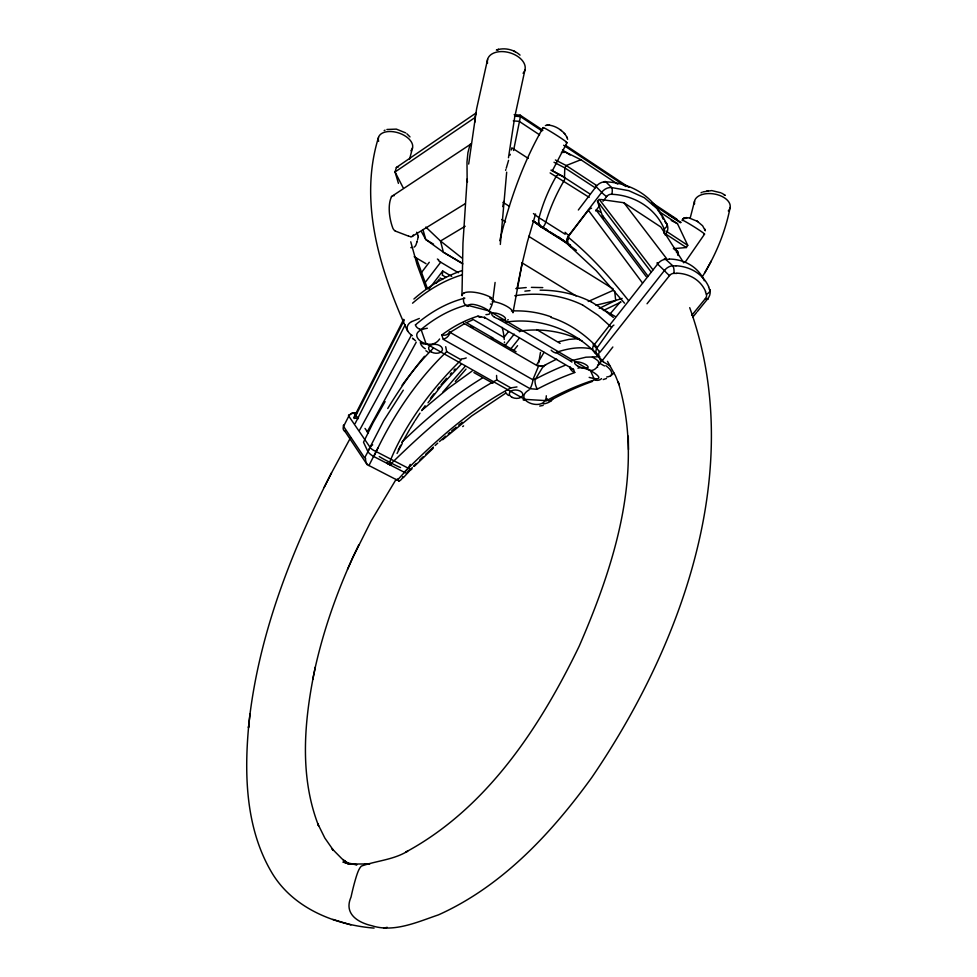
<?xml version="1.0" encoding="UTF-8"?>
<svg xmlns="http://www.w3.org/2000/svg" width="977" height="977" viewBox="0 0 977 977"><rect width="100%" height="100%" fill="white"/><g stroke="black" fill="none" stroke-linecap="round" stroke-linejoin="round"><path stroke-width="1.47" d="M496.56 375.437L496.78 379.943L510.849 387.893L516.98 386.929M462.097 295.762L462.219 294.285L463.819 293.21M461.974 295.225L462.964 243.09L467.14 178.986L466.982 162.048L467.934 152.571L469.925 145.072M538.571 220.546L538.571 220.472A10.698 9.294 -58.6 0 1 538.645 219.434M607.499 361.356L615.473 375.754L619.137 384.743L618.258 382.178C644.759 470.535 614.594 564.584 579.251 646.053C540.11 727.096 486.9 808.297 405.736 852.115L407.714 851.138C393.584 859.882 376.182 860.774 361.295 866.135C358.828 868.809 357.704 872.363 356.568 875.746C354.358 882.756 352.587 889.913 351.024 897.094C343.611 913.776 357.826 922.544 371.932 925.744C394.012 932.864 417.777 921.848 438.441 914.875C502.19 886.224 551.394 833.296 591.744 777.558C682.654 644.246 746.99 466.847 689.713 307.67M564.462 178.278L564.791 167.873L566.22 165.54L580.888 159.74L617.757 184.14M568.101 239.389L568.687 235.542L601.698 192.335A10.234 8.585 -43.1 0 1 611.626 187.535L605.801 181.856L603.823 181.905A10.258 8.634 -43.4 0 0 596.08 186.668L578.335 209.994M500.322 244.445L506.672 172.16M418.144 237.106L417.57 239.621M248.646 726.302C244.103 776.165 245.923 830.145 272.681 874.085C293.992 908.525 335.16 924.963 374.081 928.101M468.667 164.063L476.617 108.777L487.584 59.414M249.856 715.225C260.493 630.141 292.367 549.221 331.264 473.356L350.584 437.647M538.645 219.434L538.986 217.761L533.43 213.56M492.408 303.395L495.095 282.451M508.467 157.749L514.732 117.032L524.979 69.758M540.464 352.404L538.754 362.699M512.962 312.774L521.974 264.217L517.053 288.447M312.945 678.38L312.725 679.455L315.315 667.12C304.348 718.987 298.877 775.225 318.563 825.748L317.818 823.855L324.84 838.046L333.426 850.344L331.899 848.598L341.938 858.771L347.531 863.021L343.232 860.163L349.143 863.802M502.752 206.623L503.753 201.396M513.572 150.495L520.436 116.617L520.143 115.164L514.171 114.663M378.001 447.771L368.94 465.528A6.644 1.38 32.5 0 1 367.181 464.71L345.04 431.48M730.112 207.539C725.361 232.184 715.482 255.644 702.231 276.894M521.877 264.755L527.324 242.137L535.579 213.987M694.549 201.164L690.238 217.908M315.107 668.097C323.656 629.847 336.747 592.673 353.027 557.037L347.507 569.383M410.193 464.38L408.374 468.142L397.358 480.183L368.94 465.528M511.386 149.969L511.85 147.832L528.227 158.384M499.748 240.708C509.408 201.433 522.842 162.768 543.151 127.645M409.583 159.117L412.526 147.906M378.478 137.488C358.266 202.886 380.529 271.569 407.678 331.374M416.898 242.04L416.055 244.665A3.419 2.198 -43.9 0 1 414.065 247.144M510.25 154.329L510.031 155.148M474.883 122.125L474.81 117.68L476.104 112.966L396.357 167.482L395.05 171.964L398.433 183.371M417.216 240.904L416.959 241.844M508.565 160.362L506.257 168.203M505.854 169.522L505.61 170.328M545.801 222.011L545.764 222.109A6.839 2.76 -76.5 0 1 541.282 227.214L533.173 221.034M388.089 463.904L373.861 456.564C391.728 417.741 415.787 381.323 446.684 351.635L461.254 359.866C431.211 388.858 403.318 426.717 388.883 464.283M410.999 236.922A3.468 2.943 24.8 0 0 413.198 235.152L413.332 234.981M358.815 544.751L352.99 557.098L371.065 521.095L396.088 479.365M552.555 170.413L566.99 142.691M596.666 348.459L612.359 326.342A7.144 6.106 -40.7 0 1 613.91 325.097M355.152 423.493L405.162 324.84M324.156 487.389L331.533 472.831M353.711 417.753L403.672 319.345M354.272 418.559L404.295 320.065M398.237 449.957L400.704 445.231M397.041 453.462L402.268 443.448M359.621 430.1L411.378 335.221M367.193 431.919L416.239 342.182M372.677 444.877A4.519 4.006 -30.5 0 0 370.246 447.405L364.629 457.871L343.55 426.375L348.789 416.141A7.547 2.003 29.5 0 1 349.986 414.724M402.219 442.422L409.522 429.648M711.341 260.932L704.625 273.059M544.03 352.343L536.764 364.739M385.097 401.596L373.116 422.711L363.505 442.239L367.853 451.472L383.692 420.745L403.281 390.177M439.613 338.97C429.685 354.126 401.571 332.314 427.34 328.248M410.059 428.756L414.407 421.722M391.496 196.939C388.101 203.338 388.48 216.381 392.803 228.081A7.547 6.399 24.3 0 0 395.27 231.146M673.336 248.659L686.355 247.535L687.747 245.337L677.501 223.709L658.437 211.081M414.956 420.843L419.988 413.161M704.576 234.114L685.378 261.873M421.685 410.645L425.117 405.699M611.553 327.319L598.315 315.449L582.548 304.922M552.86 398.885L551.211 400.826M408.313 468.227L376.206 451.594M428.903 289.168L442.691 271.02L451.716 276.369M597.9 365.74L602.15 359.976M424.775 283L440.725 262.215L458.421 272.742M420.843 273.377L429.282 262.276M430.344 398.482L433.886 393.792M428.011 402.768L442.141 384.73L461.071 364.348M436.243 283.122L439.21 279.227M571.472 246.937L568.895 245.325A6.619 5.764 -34.4 0 1 567.918 237.02L588.362 210.275A5.068 4.421 -36.8 0 1 591.561 208.199M603.078 217.859L597.509 201.372L599.145 199.247L652.954 269.823M595.64 210.91L600.086 205.109M603.017 201.286L606.644 196.548A5.178 4.506 -38.3 0 1 611.761 194.301C633.865 195.07 655.555 208.064 664.128 228.887A5.08 4.323 -38 0 1 663.835 233.308M612.848 346.994L602.137 360.757A8.072 6.729 -30.7 0 0 603.713 362.113L609.685 365.654M508.333 331.838L504.01 337.346L504.242 339.507M510.446 349.326L519.275 338.225M514.22 349.888L517.59 345.663M657.631 264.071L593.747 345.345L600.098 352.099L664.384 270.568L657.631 264.071A9.721 7.865 -43.2 0 1 665.618 259.271M514.195 334.122L504.694 346.114L504.645 345.247M647.043 303.762L669.526 275.587A4.983 4.177 -36 0 1 673.922 273.365L676.841 273.426M437.452 389.225L439.259 386.977M442.337 275.172L442.691 271.02M691.85 315.241L705.406 298.571A4.958 4.091 -36 0 0 706.456 294.48L705.418 291.818M692.803 317.122L696.564 312.506M697.322 311.578L707.946 298.51M441.067 384.767L446.55 378.307M442.776 392.241L464.954 366.534M620.322 301.942L609.526 314.57M455.319 381.433L466.029 369.086M450.238 374.154L451.459 372.811M490.833 338.298L491.773 337.358L465.821 322.325M411.476 468.801L403.306 477.741L402.719 476.861M453.914 370.185L455.135 368.879M390.031 464.698C420.476 435.058 456.967 401.168 496.78 379.943M407.629 472.013L409.351 470.291M390.141 464.954L404.209 472.221C436.267 440.114 470.682 409.51 510.849 387.893M413.637 466.041L416.214 463.501M414.236 466.395L433.129 448.345M419.646 460.155L423.09 456.821M401.84 442.227C426.473 418.388 452.815 396.064 482.137 378.184M425.667 454.354L433.422 447.075M435.156 445.488L437.745 443.118M439.479 441.555L442.96 438.453M443.827 437.684L445.561 436.157M421.844 410.352L447.845 388.663L472.123 371.052M442.642 439.748L471.561 416.043L505.133 393.548M448.187 433.886L449.933 432.384M610.601 375.937L613.996 373.043M451.679 430.894L454.305 428.683M413.906 299.023C427.963 286.75 444.169 276.821 461.828 270.641M455.184 427.95L456.064 427.23M458.702 425.056L460.46 423.639M461.339 422.919L462.219 422.223M474.81 117.68L395.05 171.964L403.061 187.596M392.388 195.986L470.572 144.254M450.788 331.936L464.209 323.851M546.473 229.155L545.813 229.412M682.96 218.775L688.724 217.798L697.151 221.242M411.83 321.58L419.328 318.465M683.387 218.482L684.486 217.969L683.216 218.579M412.135 236.422L465.052 203.79M465.15 226.249L440.505 241.014L443.411 252.249L462.854 263.888M384.156 130.588L385.023 130.161M545.374 125.569C551.968 123.322 565.353 130.552 567.637 139.32M701.022 192.799L701.926 192.335M599.243 308.366L615.681 300.452L622.166 298.4M603.334 310.515L621.067 302.027M529.168 389.835C510.666 400.643 546.485 413.259 546.302 395.783M588.227 301.478L612.787 290.548M467.629 322.129L472.245 320.102M606.473 378.502L603.2 379.565M387.21 927.32L383.57 928.15M507.649 319.955L508.272 319.723M703.013 191.895L711.732 190.588L720.892 192.787M496.365 50.071C504.376 47.275 513.817 49.424 520.045 55.115M591.806 348.936C579.85 346.31 567.417 348.533 556.011 352.477L570.409 360.928L585.931 357.191L599.731 356.715M396.357 167.482L398.506 166.847M558.563 341.767L568.968 339.398L578.934 338.567M577.944 368.158C586.798 364.751 612.823 383.961 589.168 377.378M386.904 129.477L396.369 129.123L405.687 132.896M595.982 305.227L615.681 300.452L614.692 291.109M571.948 362.125L570.409 360.928M543.151 405.418L539.707 406.053M364.494 864.279L369.636 864.156M411.744 247.511L410.853 247.645M355.689 418.339L358.51 417.912M504.645 322.337C538.132 316.707 573.365 329.212 596.458 354.004M515.807 288.569L526.212 287.556M547.499 125.093L546.851 125.154M366.998 863.961L351.647 864.034L356.984 864.755L342.927 862.044L349.876 864.315M664.091 259.332A5.679 1.722 85.8 0 1 665.606 259.394L669.306 259.284M561.433 152.424L565.952 152.29L580.888 159.74M531.39 287.372L542.772 287.604M524.844 399.361L546.448 400.655A264.132 79.393 -43.2 0 1 594.602 379.906L590.45 370.564L488.94 310.906L466.725 305.068A262.068 153.536 -87.9 0 0 421.075 329.493L426.045 343.672L524.844 399.361A6.338 1.319 -75 0 1 524.222 400.228M675.974 265.915L672.811 265.805A9.733 7.84 -42.7 0 0 664.421 270.592M540.025 365.777L541.795 365.887M605.801 181.856C628.309 182.552 650.938 194.411 661.16 215.038M535.359 379.332L533.1 379.174L538.412 366.412L463.44 323.057M514.525 116.129L520.436 116.617L542.027 130.93M513.291 120.867L519.202 121.356L539.56 134.826M549.611 125.154L548.866 125.093M600.599 199.442L623.912 202.74L660.818 226.994L683.753 262.825M410.462 236.629L408.642 236.153M485.935 314.631C501.299 314.118 469.155 298.815 467.995 306.448M595.567 380.163L596.251 380.285A6.558 6.082 33.2 0 0 601.539 378.612M574.745 372.579A266.098 77.305 -43.2 0 0 537.02 389.273L530.108 388.712L443.265 339.337L441.775 335.013A260.883 154.928 -88.2 0 1 478.009 316.121L485.08 317.72L573.499 369.404M490.417 304.042L492.115 304.519A6.949 0.708 -67.4 0 1 489.05 310.735M351.109 413.784A4.421 3.749 -76.9 0 1 355.591 413.393L356.678 413.747M332.827 919.406L350.926 924.901M389.762 464.612L389.334 464.515A5.911 1.624 34.9 0 1 386.574 462.585M551.15 317.476C568.858 323.106 584.564 334 597.289 347.409M408.276 236.031L395.453 231.109M350.035 864.279L346.102 862.862L348.752 863.986M400.558 467.568L398.115 466.517A36.686 6.558 32.2 0 1 393.829 464.429L385.341 460.02A32.791 5.886 32.1 0 1 382.239 458.311L379.235 456.552M398.885 480.892L397.59 478.962M419.536 328.993L420.159 329.249A6.387 6.351 75.5 0 0 421.063 329.542M598.425 362.65L604.507 365.948M515.27 51.732L513.841 51.048M677.574 254.863L678.258 255.485M582.255 341.107C563.118 331.166 540.843 328.077 519.593 331.105L499.345 319.54M601.734 308.732L615.4 316.585M404.234 472.233L405.015 472.599A5.825 1.612 34.9 0 0 407.433 473.088M555.4 159.972L566.22 165.54L596.605 185.496M671.236 220.472L677.501 223.709M373.837 456.552L372.994 456.088A5.899 1.624 34.9 0 1 368.17 451.997M554.008 162.255L564.791 167.873L595.188 187.792M551.883 170.352L564.425 177.338A3.383 1.417 -57.6 0 1 563.937 180.916A166.505 141.787 -59.7 0 0 545.838 222.011M550.943 170.145L563.179 176.666L589.668 193.788M668.927 214.952L681.128 222.451M674.362 249.428L677.513 251.113L676.218 250.21A3.249 1.624 -55.3 0 1 676.475 252.567M550.124 172.917L589.192 197.354M489.856 298.034L494.447 301.063M677.171 250.967L677.232 251.004A3.187 2.723 -59.7 0 1 678.319 253.556M491.956 337.456L492.274 337.639A4.409 1.624 13.7 0 1 493.251 338.701M591.073 301.71L603.407 309.501L613.336 317.44M473.894 372.567L492.921 383.277M721.869 193.263L723.065 193.947M449.847 332.241L532.941 379.809M492.371 337.993L516.064 351.708M470.596 326.391L473.21 327.906M472.343 319.027L504.022 337.444A215.624 65.276 36.8 0 0 502.141 327.393M461.852 263.008L443.411 252.249L425.752 239.499L421.356 231.512M414.175 256.695L425.996 263.68M536.691 329.567L560.126 343.415M442.52 275.27L446.135 277.395M440.053 277.932L442.654 279.459M603.456 361.808L595.152 352.892L597.472 354.321M596.642 348.459A7.108 6.07 -39.1 0 0 597.704 355.53L599.548 356.764M598.535 356.165L596.8 354.358M433.556 244.177L425.752 239.499L422.956 229.558M521.694 262.63L576.112 295.909M541.637 219.398L539.292 217.944M541.917 219.569L565.182 234.248M501.714 219.52L505.561 221.913M528.642 236.287L613.275 288.972M540.232 225.431L533.796 221.376L537.985 223.977M503.082 202.373L509.481 206.403M532.538 220.9L547.902 230.56M550.466 232.172L563.619 240.342M566.196 242.406L545.129 229.131M568.406 243.81L570.629 245.203M570.104 245.227L541.307 227.128A7.389 6.558 -56.4 0 1 539.096 223.525M560.761 238.925L576.418 250.381M697.456 221.437L702.61 225.772L705.333 230.78M696.735 220.985L697.859 221.706M597.741 210.421L600.293 212.07M666.094 234.26L686.355 247.535M666.229 231.207L687.747 245.337M427.95 352.135L425.899 350.731M562.459 149.969L570.092 155.013M542.907 130.271L520.143 115.164L520.826 116.959M565.683 145.39L628.919 187.364M651.696 202.471L676.988 219.263M563.619 145.255L625.854 186.534M652.526 204.217L680.468 222.756M388.284 463.855L387.356 463.208M538.559 224.368L540.843 225.956M542.565 227.189L543.7 228.044M561.348 130.613L560.273 129.807M543.847 228.154L544.702 228.801M461.913 257.989L440.505 241.014L425.825 227.067M413.625 339.153L412.465 338.213L415.506 340.729M567.918 237.02C590.67 255.583 610.344 277.602 628.516 300.586M406.896 133.788L409.998 136.914M665.618 259.32L672.811 265.805A5.691 1.807 88.5 0 1 673.947 273.401M565.06 232.282L568.687 235.542M709.424 289.302L709.668 289.583A9.636 8.39 -38.9 0 1 707.91 298.486M559.271 237.704L558.795 236.959M564.291 133.312L565.085 134.228M664.824 221.596L665.435 222.365M624.535 303.163L596.104 270.617L569.041 245.447A5.093 2.931 83 0 1 568.663 244.604M665.642 222.622L666.888 224.173L662.479 216.015L656.947 208.565L644.38 197.733L628.797 190.674L611.614 187.547A5.239 1.783 -81.7 0 1 611.785 194.338M623.912 202.74L666.399 258.355M597.509 201.372L651.183 272.058M595.152 352.892L594.627 351.305M648.227 276.442L602.553 215.587L603.395 218.433M596.092 209.97L646.151 276.515M588.362 210.275L642.5 283.012M370.124 447.368L348.789 416.141A4.396 4.116 -26.6 0 1 355.03 413.76M368.39 433.312L365.019 428.427M356.3 415.762L354.981 413.833A3.859 0.708 32.4 0 1 355.579 413.418M356.971 416.727L358.303 418.669M569.261 245.264L569.286 245.288A5.618 4.885 -34.6 0 0 570.739 246.827M662.015 216.686L662.418 217.529M662.821 218.359L663.212 219.214M597.619 367.328L597.301 366.644A6.692 4.922 -48 0 1 590.487 370.466M708.594 286.994L709.668 289.583M416.69 232.233L417.13 233.259M417.301 233.662L417.948 235.347M567.222 137.769L566.953 137.11M573.658 369.794L574.598 372.176M425.911 288.484L417.13 264.767L410.743 241.795M574.671 372.384L574.671 372.384A6.412 5.874 31.5 0 1 569.823 366.863M416.324 257.989L427.462 288.74M446.648 351.525L445.707 346.713M538.962 223.574L538.669 222.145M467.079 179.084L467.299 180.843A8.109 4.238 80.3 0 0 467.47 182.003M504.437 341.999L504.486 342.683M628.284 436.157L628.516 449.579M398.775 480.782A6.57 1.27 32.4 0 1 397.285 480.086M344.417 424.934A7.486 2.015 29.4 0 0 343.586 426.387A4.335 4.042 -25.9 0 0 345.003 431.529A3.835 0.757 32.3 0 1 345.37 430.967M345.37 430.723A4.384 3.627 -74.7 0 1 345.101 430.356M376.133 451.472A5.557 1.795 29.1 0 1 369.965 447.319M411.659 468.923A5.483 1.282 41 0 1 408.276 468.117M412.27 467.458A4.47 3.92 -32 0 1 411.39 468.716M367.303 464.441A6.644 5.032 68.9 0 1 365.606 458.274M402.658 477.326A6.57 4.787 -77.4 0 1 398.934 481.05M669.501 275.551A5.557 0.733 43 0 1 664.641 270.763M657.887 264.254A5.593 0.721 43.1 0 1 657.863 263.057M669.367 259.027A49.277 41.156 -34.5 0 1 704.307 280.729M709.595 289.619A5.654 2.919 -17.5 0 1 706.395 294.236M707.983 298.535A5.483 1.197 34.2 0 1 705.406 298.571M676.011 265.756A48.728 40.57 -34.4 0 1 708.765 286.896M676.89 273.157A41.4 34.439 -34.4 0 1 705.687 291.683M595.396 352.746A6.668 5.337 -43 0 1 593.54 345.272M593.869 345.406A5.398 1.124 37.6 0 1 593.295 344.002M601.514 361.514A7.987 6.228 63.5 0 1 599.389 351.549M560.102 238.412A4.775 4.177 -34.6 0 1 559.467 237.9M606.656 196.572A5.105 0.818 37.9 0 1 601.759 192.359L596.08 186.668A5.129 0.818 37.9 0 1 596.471 185.813M604.14 182.223A5.215 1.71 -82.4 0 1 605.789 181.917M666.888 224.173A10.063 8.878 -39.5 0 1 665.85 234.077M666.815 224.221A5.117 2.528 -29.7 0 1 664.14 228.899M568.48 244.58A8.475 5.777 83.8 0 1 567.771 239.292M665.618 234.37A4.995 0.794 38.3 0 1 664.885 234.736M511.447 310.991A296.055 169.949 -71.1 0 1 551.333 316.951M520.924 330.678A10.686 2.907 -69.6 0 1 519.385 331.74M540.122 290.181A327.576 189.343 -69.4 0 1 591.061 301.746M524.869 291.158A327.576 189.343 -69.4 0 1 529.974 290.633M514.794 295.75A321.348 185.178 -69 0 1 582.536 304.958M555.852 352.966A10.539 9.746 -34.5 0 1 551.15 350.169M402.06 385.28A297.313 136.255 -74.3 0 1 433.129 348.41M390.983 464.857A5.862 1.624 34.9 0 1 388.907 464.283M466.237 357.924A10.136 7.022 -12.1 0 1 461.413 358.901M387.747 408.496A323.155 143.534 -72.8 0 1 424.494 356.275M462.707 426.583A293.808 145.646 -54.2 0 1 463.574 425.887M564.73 365.471A273.841 79.723 -43.6 0 0 535.481 379.088L543.346 366.155L538.547 365.825A6.387 1.246 -73.8 0 0 538.535 365.154M412.55 303.2A291.451 169.888 -87.3 0 1 461.816 274.94M549.343 400.924A270.947 83.558 -43.6 0 1 592.55 381.384M549.428 401.107A6.326 1.649 61.1 0 1 548.732 400.607M547.499 399.263A6.326 1.649 61.1 0 1 547.12 398.75M419.414 329.017A6.619 5.288 18.2 0 1 415.372 324.877M415.481 324.865A269.652 157.016 -87.4 0 1 464.857 298.144M465.528 304.812A6.9 4.995 -68.1 0 1 463.819 297.961M450.018 332.192A6.448 4.103 -43.5 0 1 443.302 339.202M533.002 379.687A6.265 1.197 -73.9 0 1 530.132 388.577M573.536 369.245A6.497 4.702 -46.3 0 1 569.64 366.876M485.129 317.549A6.705 0.708 -69 0 1 484.971 317.781M484.47 317.867A6.705 0.708 -69 0 1 484.568 317.061M426.057 343.586A6.558 4.018 -43 0 1 421.356 342.463M523.257 399.996A6.338 1.319 -75 0 1 523.196 399.605M537.081 388.577A6.241 2.235 77.6 0 1 535.201 379.003M595.543 379.528A6.289 3.261 17.9 0 1 594.785 379.308M547.01 400.741A6.094 3.236 -76.4 0 1 546.766 400.204M466.969 306.18A6.631 2.113 73.9 0 1 466.53 305.96M449.469 331.716A6.448 5.276 20 0 1 441.812 334.891M481.014 316.719A6.68 3.761 -83.6 0 1 477.973 316.206M543.481 365.911A295.933 86.232 -43.6 0 1 556.67 359.145M543.774 366.68A6.375 3.09 -82.6 0 1 544.128 366.155M545.093 365.251A6.375 3.09 -82.6 0 1 545.654 365.007M682.471 220.57A13.36 0.672 32 0 1 693.352 226.322A13.36 0.672 32 0 1 703.941 233.955M592.416 357.167A13.446 4.14 20.3 0 1 597.533 365.105M543.664 128.243A14.093 0.733 32.3 0 1 555.547 134.594A14.093 0.733 32.3 0 1 566.159 142.471M492.274 301.49A13.861 4.409 21.4 0 1 505.439 305.569A13.861 4.409 21.4 0 1 512.974 312.115M556.365 176.263A3.334 2.968 -64.1 0 1 560.639 175.03M539.048 217.773A149.518 128.231 -60.3 0 1 556.292 176.226M538.767 222.011A11.187 9.721 -58.6 0 1 538.706 220.533M418.107 236.055A6.07 3.884 -43.8 0 1 418.168 236.715M391.313 196.841A3.285 2.76 23.8 0 1 394.366 195.62M469.827 144.901A3.554 1.832 79.7 0 1 470.548 144.144M440.725 262.251A5.862 2.223 40.9 0 1 438.417 260.456M437.366 259.039A6.155 3.859 45.8 0 1 438.71 259.931M425.3 348.765A13.141 8.61 6.9 0 1 420.305 342.402M508.541 395.465A12.762 8.109 4.2 0 1 505.536 392.156M487.523 63.273A19.393 12.359 16.1 0 1 509.469 52.673A19.393 12.359 16.1 0 1 523.074 73.263M463.66 293.149A18.013 5.996 15.2 0 1 491.59 297.79M694.574 203.912A18.062 10.576 9.3 0 1 715.335 194.191A18.062 10.576 9.3 0 1 728.28 210.934M605.838 365.679A17.281 6.863 22.9 0 1 606.741 376.963M551.126 400.778A16.548 10.503 11.6 0 1 543.322 403.928M378.624 141.311A17.806 10.283 18.1 0 1 397.773 132.677A17.806 10.283 18.1 0 1 410.89 150.739M412.379 335.624A17.22 10.026 4.3 0 1 411.708 321.506M250.002 713.943L248.488 727.657L250.002 713.943M498.526 49.436L497.391 49.742L498.526 49.436M708.337 190.686L707.25 190.82L708.337 190.686M686.599 217.651L685.976 217.663L686.599 217.651M725.044 195.327L723.945 194.508L725.044 195.327M705.113 229.9L704.918 229.326L705.113 229.9M577.285 365.752A7.12 2.32 19.5 0 0 588.093 367.499A7.12 2.32 19.5 0 0 578.799 362.015A7.12 2.32 19.5 0 0 577.285 365.752M494.362 317.098A7.34 2.467 20.6 0 0 505.488 319.064A7.34 2.467 20.6 0 0 496.06 313.177A7.34 2.467 20.6 0 0 494.362 317.098M431.382 352.013A6.973 4.421 7.9 0 0 442.422 349.888A6.973 4.421 7.9 0 0 432.799 344.478A6.973 4.421 7.9 0 0 431.382 352.013M512.204 397.407A6.778 4.177 5.4 0 0 522.805 394.952A6.778 4.177 5.4 0 0 513.206 390.238A6.778 4.177 5.4 0 0 512.204 397.407"/></g></svg>
